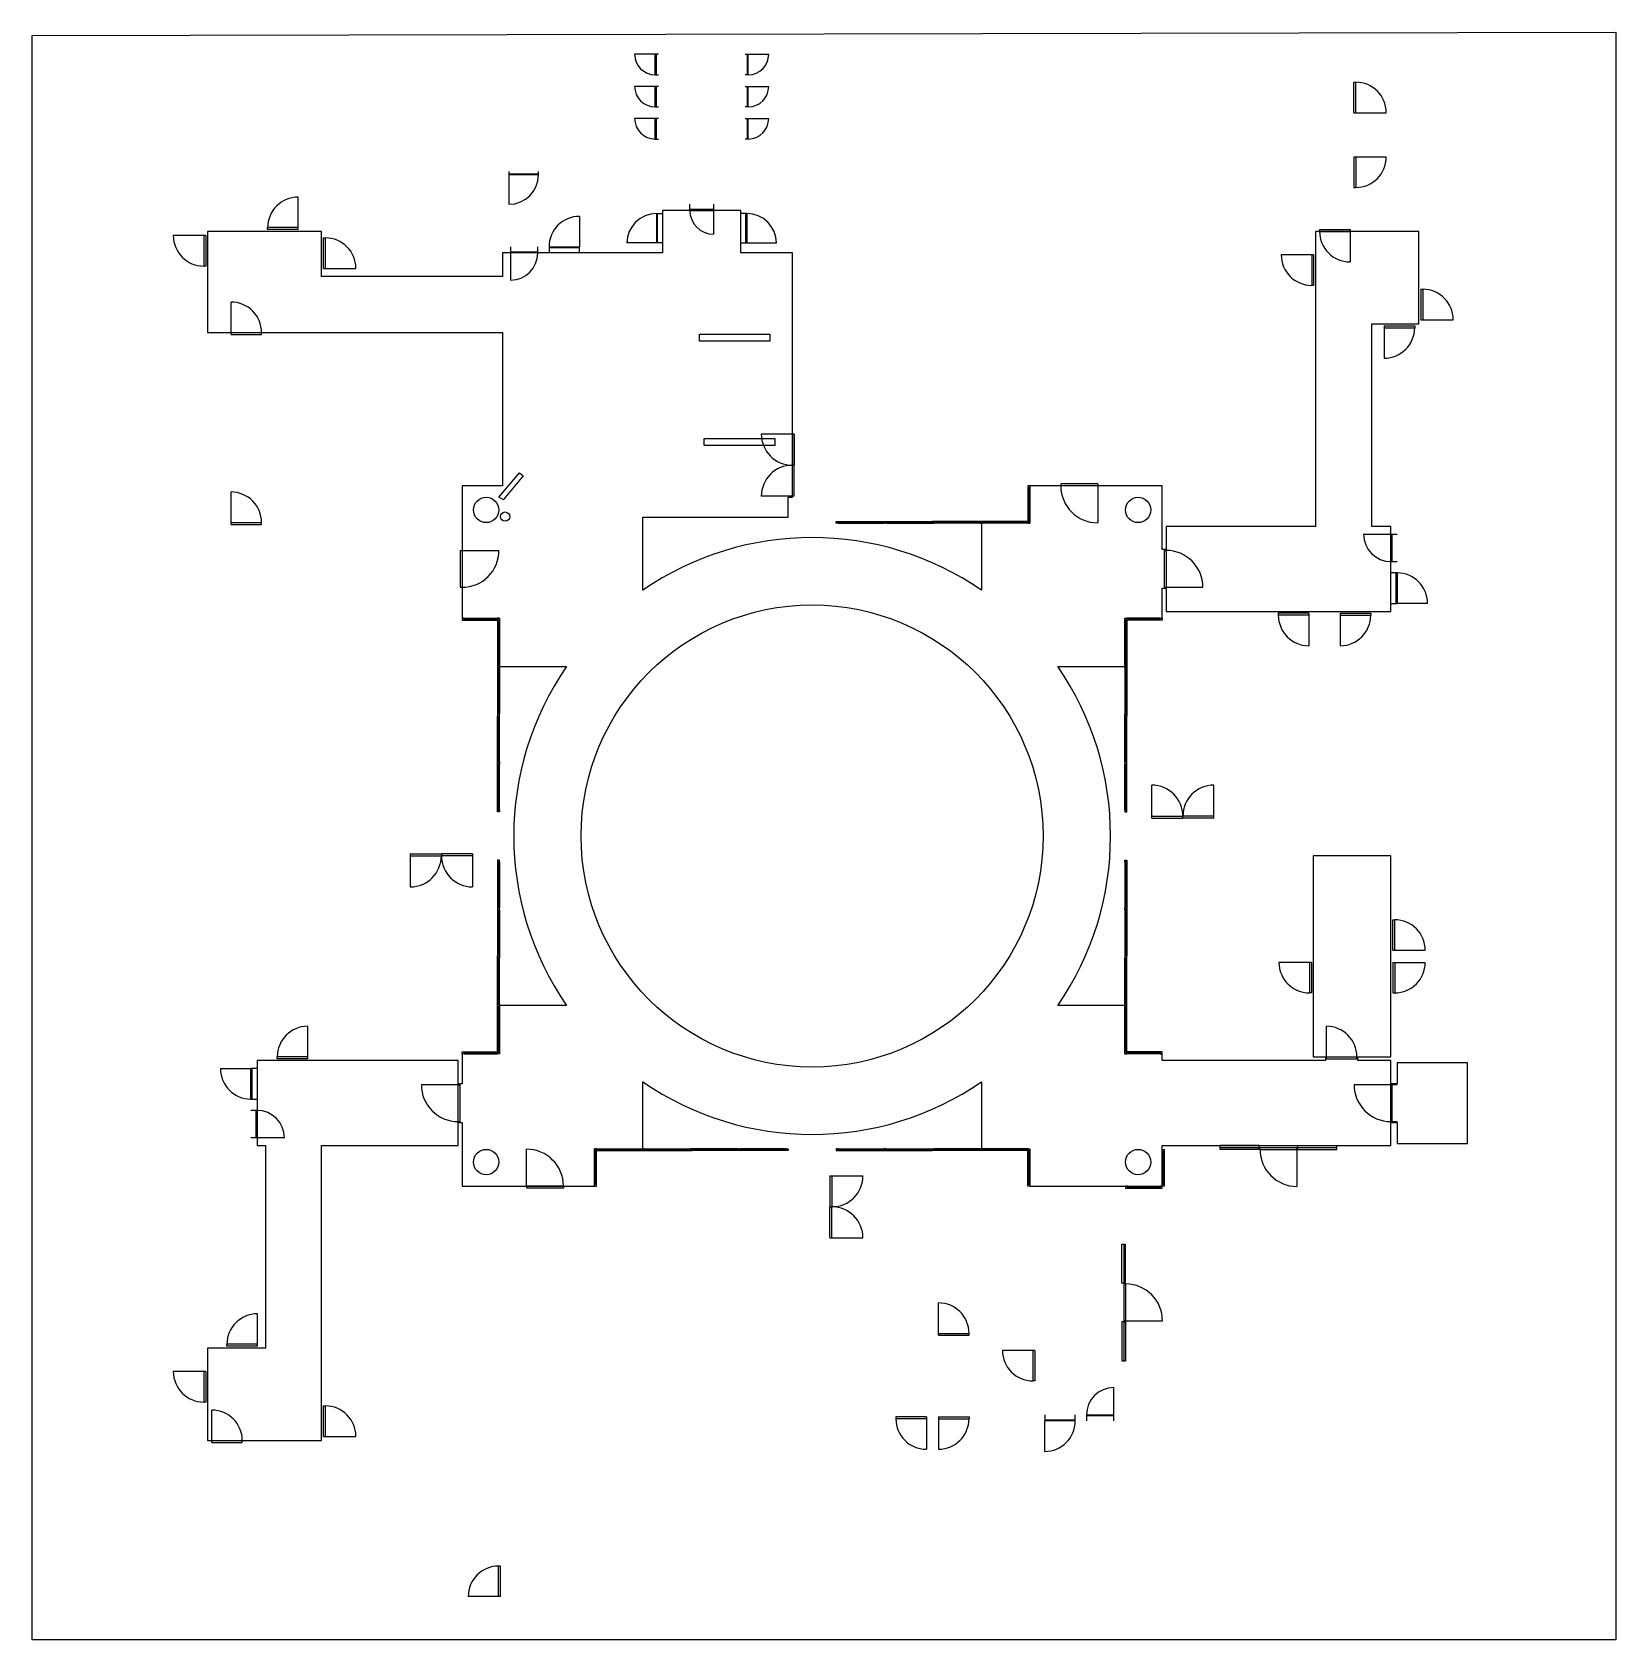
# Model space of a CAD drawing. Header units: millimetres. Extents: x 0 to 4936, y 0 to 5010.
import ezdxf

# ---------------------------------------------------------------- set-up
doc = ezdxf.new("R2010")
doc.units = ezdxf.units.MM
doc.layers.add('NavPLine', color=7, linetype='Continuous', true_color=0x000000)
doc.layers.add('T-32----B_BINNENSCHRIJNWERK', color=2, linetype='Continuous')

msp = doc.modelspace()

# ---------------------------------------------------------------- linework, layer by layer
at = {"layer": 'NavPLine'}
for points in [[(4936, 0), (0, 0), (0, 2594.5), (0, 2594.5), (0, 5000), (4936, 5010), (4936, 0)], [(2079.5, 4069), (2299.5, 4069), (2299.5, 4047), (2079.5, 4047), (2079.5, 4069)], [(2094.5, 3743.5), (2314.5, 3743.5), (2314.5, 3721.5), (2094.5, 3721.5), (2094.5, 3743.5)], [(1468.6, 3552.5), (1454.8, 3560.5), (1518.6, 3636.4), (1530.8, 3627.8), (1467.7, 3552.5)]]:
    msp.add_lwpolyline(points, dxfattribs=at)
msp.add_lwpolyline([(1903, 1739.4, 0.311397), (2959, 1739.4), (2959, 1530.5), (3109.5, 1530.5), (3109.5, 1414), (3522, 1414), (3522, 1540), (4235, 1540), (4235, 1612), (4254, 1612), (4254, 1547), (4474, 1547), (4474, 1798), (4254, 1798), (4254, 1733), (4235, 1733), (4235, 1805), (4132, 1805), (4132, 1817), (4235, 1817), (4235, 2443.6), (3993, 2443.6), (3993, 1817), (4031, 1817), (4031, 1805), (3522, 1805), (3522, 1826.5), (3405.5, 1826.5), (3405.5, 1977), (3196.6, 1977, 0.311397), (3196.6, 3033), (3405.5, 3033), (3405.5, 3183.5), (3522, 3183.5), (3522, 3277), (3534, 3277), (3534, 3205), (4235, 3205), (4235, 3470), (4175, 3470), (4175, 4101), (4322, 4101), (4322, 4389), (4000, 4389), (4000, 3470), (3534, 3470), (3534, 3398), (3522, 3398), (3522, 3596), (3109.5, 3596), (3109.5, 3479.5), (2959, 3479.5), (2959, 3270.6, 0.311397), (1903, 3270.6), (1903, 3498.5), (2356, 3498.5), (2356, 3560.5), (2369.5, 3560.5), (2369.5, 4322), (2208.5, 4322), (2208.5, 4454.5), (1965, 4454.5), (1965, 4322), (1466, 4322), (1466, 4249), (902, 4249), (902, 4389), (547, 4389), (547, 4074), (1466, 4074), (1466, 3596), (1340, 3596), (1340, 3183.5), (1456.5, 3183.5), (1456.5, 3033), (1665.4, 3033, 0.311397), (1665.4, 1977), (1456.5, 1977), (1456.5, 1826.5), (1340, 1826.5), (1340, 1733), (1328, 1733), (1328, 1805), (701, 1805), (701, 1540), (727, 1540), (727, 909), (547, 909), (547, 621), (902, 621), (902, 1540), (1328, 1540), (1328, 1612), (1340, 1612), (1340, 1414), (1659, 1414), (1752.5, 1414), (1752.5, 1530.5), (1903, 1530.5), (1903, 1739.4)], format="xyb", dxfattribs=at)
for centre, radius in [((1415, 3521), 39.5), ((3447, 3521), 39.5), ((1474.2, 3500.2), 14.5), ((2431, 2505), 720), ((1415, 1489), 39.5), ((3447, 1489), 39.5)]:
    msp.add_circle(centre, radius, dxfattribs=at)
at = {"layer": 'T-32----B_BINNENSCHRIJNWERK', "linetype": 'Continuous'}
for p, q in [((1941.8, 4941), (1877.8, 4941)), ((1941.8, 4877), (1941.8, 4941)), ((1951.8, 4941), (1941.8, 4941)), ((1944.9, 4941), (1944.9, 4877)), ((2221.8, 4941), (2231.8, 4941)), ((2228.6, 4941), (2228.6, 4877)), ((2231.8, 4877), (2231.8, 4941)), ((2231.8, 4941), (2295.8, 4941)), ((1941.8, 4877), (1951.8, 4877)), ((2231.8, 4877), (2221.8, 4877)), ((1941.8, 4841), (1877.8, 4841)), ((1941.8, 4777), (1941.8, 4841)), ((1951.8, 4841), (1941.8, 4841)), ((1944.9, 4841), (1944.9, 4777)), ((2221.8, 4841), (2231.8, 4841)), ((2228.6, 4841), (2228.6, 4777)), ((2231.8, 4777), (2231.8, 4841)), ((2231.8, 4841), (2295.8, 4841)), ((1941.8, 4777), (1951.8, 4777)), ((2231.8, 4777), (2221.8, 4777)), ((1941.8, 4741), (1877.8, 4741)), ((1941.8, 4677), (1941.8, 4741)), ((1951.8, 4741), (1941.8, 4741)), ((1944.9, 4741), (1944.9, 4677)), ((2221.8, 4741), (2231.8, 4741)), ((2228.6, 4741), (2228.6, 4677)), ((2231.8, 4677), (2231.8, 4741)), ((2231.8, 4741), (2295.8, 4741)), ((1941.8, 4677), (1951.8, 4677)), ((2231.8, 4677), (2221.8, 4677)), ((1486, 4575.5), (1486, 4565.5)), ((1486, 4568.7), (1578, 4568.7)), ((1578, 4565.5), (1486, 4565.5)), ((1486, 4565.5), (1486, 4473.5)), ((1578, 4565.5), (1578, 4575.5)), ((2049.7, 4454.5), (2049.7, 4473.5)), ((2123.8, 4473.5), (2123.8, 4454.5)), ((1706, 4436), (1706, 4341)), ((1946, 4445), (1946, 4353)), ((1946, 4445), (1965, 4445)), ((1949.2, 4353), (1949.2, 4445)), ((2123.8, 4457.7), (2049.7, 4457.7)), ((2049.7, 4454.5), (2123.8, 4454.5)), ((2123.8, 4454.5), (2123.8, 4380.5)), ((2227.5, 4445), (2208.5, 4445)), ((2224.3, 4353), (2224.3, 4445)), ((2227.5, 4445), (2227.5, 4353)), ((1491, 4341), (1491, 4322)), ((1491, 4325.2), (1576, 4325.2)), ((1576, 4322), (1491, 4322)), ((1491, 4322), (1491, 4237)), ((1576, 4322), (1576, 4341)), ((1611, 4341), (1706, 4341)), ((1611, 4341), (1611, 4322)), ((1706, 4337.8), (1611, 4337.8)), ((1706, 4322), (1706, 4341)), ((1946, 4353), (1854, 4353)), ((1965, 4353), (1946, 4353)), ((2208.5, 4353), (2227.5, 4353)), ((2227.5, 4353), (2319.5, 4353)), ((4235, 3445), (4150, 3445)), ((4235, 3360), (4235, 3445)), ((4254, 3445), (4235, 3445)), ((4238.2, 3445), (4238.2, 3360)), ((4235, 3360), (4254, 3360)), ((4254, 3325), (4235, 3325)), ((4250.8, 3230), (4250.8, 3325)), ((4254, 3325), (4254, 3230)), ((4235, 3230), (4254, 3230)), ((4349, 3230), (4254, 3230)), ((587, 1780), (682, 1780)), ((682, 1685), (682, 1780)), ((701, 1780), (682, 1780)), ((685.2, 1780), (685.2, 1685)), ((4235, 1730), (4120, 1730)), ((4235, 1615), (4235, 1730)), ((4254, 1730), (4235, 1730)), ((4238.2, 1730), (4238.2, 1615)), ((682, 1685), (701, 1685)), ((701, 1650), (682, 1650)), ((697.8, 1565), (697.8, 1650)), ((701, 1650), (701, 1565)), ((4235, 1615), (4254, 1615)), ((682, 1565), (701, 1565)), ((701, 1565), (786, 1565)), ((3371, 701), (3371, 786)), ((3156, 701), (3156, 682)), ((3156, 685.2), (3251, 685.2)), ((3251, 682), (3156, 682)), ((3156, 587), (3156, 682)), ((3251, 682), (3251, 701)), ((3286, 701), (3371, 701)), ((3286, 701), (3286, 682)), ((3371, 697.8), (3286, 697.8)), ((3371, 682), (3371, 701))]:
    msp.add_line(p, q, dxfattribs=at)
at = {"layer": 'T-32----B_BINNENSCHRIJNWERK'}
for p, q in [((4119.5, 4759), (4119.5, 4854)), ((4119.5, 4854), (4125.5, 4854)), ((4125.5, 4759), (4125.5, 4854)), ((4119.5, 4759), (4125.5, 4759)), ((4125.5, 4759), (4220.5, 4759)), ((4119.5, 4621), (4119.5, 4526)), ((4119.5, 4621), (4125.5, 4621)), ((4125.5, 4621), (4125.5, 4526)), ((4125.5, 4621), (4220.5, 4621)), ((4119.5, 4526), (4125.5, 4526)), ((829, 4401), (829, 4496)), ((535, 4376), (440, 4376)), ((535, 4376), (535, 4281)), ((541, 4376), (535, 4376)), ((541, 4376), (541, 4281)), ((829, 4401), (734, 4401)), ((734, 4395), (734, 4401)), ((829, 4395), (734, 4395)), ((829, 4395), (829, 4401)), ((908, 4274), (908, 4369)), ((908, 4369), (914, 4369)), ((914, 4274), (914, 4369)), ((4012.5, 4395), (4107.5, 4395)), ((4012.5, 4395), (4012.5, 4389)), ((4012.5, 4389), (4107.5, 4389)), ((4107.5, 4395), (4107.5, 4389)), ((4107.5, 4389), (4107.5, 4294)), ((3988, 4316), (3893, 4316)), ((3988, 4316), (3988, 4221)), ((3994, 4316), (3988, 4316)), ((3994, 4316), (3994, 4221)), ((541, 4281), (535, 4281)), ((908, 4274), (914, 4274)), ((914, 4274), (1009, 4274)), ((3994, 4221), (3988, 4221)), ((4328, 4209), (4328, 4114)), ((4328, 4209), (4334, 4209)), ((4334, 4209), (4334, 4114)), ((620, 4074), (620, 4169)), ((4328, 4114), (4334, 4114)), ((4334, 4114), (4429, 4114)), ((620, 4074), (715, 4074)), ((620, 4068), (620, 4074)), ((620, 4068), (715, 4068)), ((715, 4068), (715, 4074)), ((4214, 4095), (4309, 4095)), ((4214, 4095), (4214, 4089)), ((4214, 4089), (4309, 4089)), ((4214, 4089), (4214, 3994)), ((4309, 4095), (4309, 4089)), ((2369.5, 3757.5), (2272.5, 3757.5)), ((2369.5, 3757.5), (2369.5, 3660.5)), ((2375.5, 3757.5), (2369.5, 3757.5)), ((2375.5, 3757.5), (2375.5, 3660.5)), ((2369.5, 3563.5), (2369.5, 3660.5)), ((2375.5, 3660.5), (2369.5, 3660.5)), ((2375.5, 3660.5), (2369.5, 3660.5)), ((2375.5, 3563.5), (2375.5, 3660.5)), ((620, 3482), (620, 3577)), ((2369.5, 3563.5), (2272.5, 3563.5)), ((2375.5, 3563.5), (2369.5, 3563.5)), ((3106.5, 3590), (3106.5, 3485.5)), ((3321, 3602), (3206, 3602)), ((3206, 3602), (3206, 3596)), ((3321, 3596), (3206, 3596)), ((3321, 3602), (3321, 3596)), ((3321, 3596), (3321, 3481)), ((620, 3482), (715, 3482)), ((620, 3476), (620, 3482)), ((620, 3476), (715, 3476)), ((715, 3476), (715, 3482)), ((2512, 3482.5), (2654.7, 3482.5)), ((2660.7, 3482.5), (2804.7, 3482.5)), ((2954.7, 3482.5), (2810.7, 3482.5)), ((3103.5, 3482.5), (2960.7, 3482.5)), ((1334, 3395), (1334, 3280)), ((1334, 3395), (1340, 3395)), ((1340, 3395), (1340, 3280)), ((1340, 3395), (1455, 3395)), ((3528, 3395), (3528, 3280)), ((3528, 3395), (3534, 3395)), ((3534, 3395), (3534, 3280)), ((1334, 3280), (1340, 3280)), ((3528, 3280), (3534, 3280)), ((3534, 3280), (3649, 3280)), ((1346, 3180.5), (1450.5, 3180.5)), ((1453.5, 3177.5), (1453.5, 3034.7)), ((3408.5, 3177.5), (3408.5, 3034.7)), ((3516, 3180.5), (3411.5, 3180.5)), ((3979, 3199), (3884, 3199)), ((3884, 3199), (3884, 3193)), ((3979, 3193), (3884, 3193)), ((3979, 3199), (3979, 3193)), ((3979, 3193), (3979, 3098)), ((4077, 3199), (4172, 3199)), ((4077, 3199), (4077, 3193)), ((4077, 3193), (4172, 3193)), ((4077, 3193), (4077, 3098)), ((4172, 3199), (4172, 3193)), ((1453.5, 3028.7), (1453.5, 2884.7)), ((3408.5, 3028.7), (3408.5, 2884.7)), ((1453.5, 2734.7), (1453.5, 2878.7)), ((3408.5, 2734.7), (3408.5, 2878.7)), ((1453.5, 2586), (1453.5, 2728.8)), ((3408.5, 2586), (3408.5, 2728.8)), ((3489.5, 2566.5), (3489.5, 2663.5)), ((3683.5, 2566.5), (3683.5, 2663.5)), ((3489.5, 2566.5), (3586.5, 2566.5)), ((3489.5, 2560.5), (3489.5, 2566.5)), ((3489.5, 2560.5), (3586.5, 2560.5)), ((3586.5, 2560.5), (3586.5, 2566.5)), ((3683.5, 2566.5), (3586.5, 2566.5)), ((3586.5, 2560.5), (3586.5, 2566.5)), ((3683.5, 2560.5), (3586.5, 2560.5)), ((3683.5, 2560.5), (3683.5, 2566.5)), ((1178.5, 2449.5), (1275.5, 2449.5)), ((1178.5, 2449.5), (1178.5, 2443.5)), ((1178.5, 2443.5), (1275.5, 2443.5)), ((1178.5, 2443.5), (1178.5, 2346.5)), ((1372.5, 2449.5), (1275.5, 2449.5)), ((1275.5, 2449.5), (1275.5, 2443.5)), ((1275.5, 2449.5), (1275.5, 2443.5)), ((1372.5, 2443.5), (1275.5, 2443.5)), ((1372.5, 2449.5), (1372.5, 2443.5)), ((1372.5, 2443.5), (1372.5, 2346.5)), ((1453.5, 2424), (1453.5, 2281.2)), ((3408.5, 2424), (3408.5, 2281.2)), ((1453.5, 2275.2), (1453.5, 2131.2)), ((3408.5, 2275.2), (3408.5, 2131.2)), ((4241, 2149), (4241, 2244)), ((4241, 2244), (4247, 2244)), ((4247, 2149), (4247, 2244)), ((1453.5, 1981.2), (1453.5, 2125.2)), ((3408.5, 1981.2), (3408.5, 2125.2)), ((3981, 2111), (3886, 2111)), ((3981, 2111), (3981, 2016)), ((3987, 2111), (3981, 2111)), ((3987, 2111), (3987, 2016)), ((4241, 2149), (4247, 2149)), ((4241, 2111), (4241, 2016)), ((4241, 2111), (4247, 2111)), ((4247, 2149), (4342, 2149)), ((4247, 2111), (4247, 2016)), ((4247, 2111), (4342, 2111)), ((3987, 2016), (3981, 2016)), ((4241, 2016), (4247, 2016)), ((1453.5, 1832.5), (1453.5, 1975.2)), ((3408.5, 1832.5), (3408.5, 1975.2)), ((859, 1817), (859, 1912)), ((4034, 1817), (4034, 1912)), ((859, 1817), (764, 1817)), ((764, 1811), (764, 1817)), ((859, 1811), (764, 1811)), ((859, 1811), (859, 1817)), ((1346, 1829.5), (1450.5, 1829.5)), ((3516, 1829.5), (3411.5, 1829.5)), ((4034, 1817), (4129, 1817)), ((4034, 1811), (4034, 1817)), ((4034, 1811), (4129, 1811)), ((4129, 1811), (4129, 1817)), ((1328, 1730), (1213, 1730)), ((1328, 1730), (1213, 1730)), ((1328, 1615), (1328, 1730)), ((1328, 1615), (1328, 1730)), ((1328, 1730), (1334, 1730)), ((1328, 1615), (1328, 1730)), ((1328, 1615), (1328, 1730)), ((1328, 1730), (1334, 1730)), ((1334, 1615), (1334, 1730)), ((1334, 1615), (1334, 1730)), ((1334, 1615), (1334, 1730)), ((1334, 1615), (1334, 1730)), ((1328, 1615), (1334, 1615)), ((1328, 1615), (1334, 1615)), ((1541, 1414), (1541, 1529)), ((1541, 1414), (1541, 1529)), ((1755.5, 1420), (1755.5, 1524.5)), ((1758.5, 1527.5), (1901.2, 1527.5)), ((1907.3, 1527.5), (2051.2, 1527.5)), ((2201.2, 1527.5), (2057.2, 1527.5)), ((2350, 1527.5), (2207.2, 1527.5)), ((2512, 1527.5), (2654.7, 1527.5)), ((2660.7, 1527.5), (2804.7, 1527.5)), ((2954.7, 1527.5), (2810.7, 1527.5)), ((3103.5, 1527.5), (2960.7, 1527.5)), ((3106.5, 1420), (3106.5, 1524.5)), ((3525, 1522), (3525, 1420)), ((3702.5, 1528), (3702.5, 1540)), ((3702.5, 1534), (3824, 1534)), ((3824, 1528), (3824, 1540)), ((3827, 1534), (3942, 1534)), ((3827, 1534), (3942, 1534)), ((3827, 1528), (3827, 1534)), ((3827, 1534), (3942, 1534)), ((3827, 1534), (3942, 1534)), ((3827, 1528), (3827, 1534)), ((3827, 1528), (3942, 1528)), ((3827, 1528), (3942, 1528)), ((3827, 1528), (3942, 1528)), ((3827, 1528), (3942, 1528)), ((3942, 1528), (3942, 1534)), ((3942, 1528), (3942, 1534)), ((3942, 1528), (3942, 1413)), ((3942, 1528), (3942, 1413)), ((3945, 1528), (3945, 1540)), ((3945, 1534), (4066.5, 1534)), ((4066.5, 1528), (4066.5, 1540)), ((1656, 1414), (1541, 1414)), ((1656, 1414), (1541, 1414)), ((1541, 1414), (1541, 1408)), ((1656, 1414), (1541, 1414)), ((1656, 1414), (1541, 1414)), ((1541, 1414), (1541, 1408)), ((1656, 1408), (1541, 1408)), ((1656, 1408), (1541, 1408)), ((1656, 1408), (1541, 1408)), ((1656, 1408), (1541, 1408)), ((1656, 1414), (1656, 1408)), ((1656, 1414), (1656, 1408)), ((2486.5, 1446.5), (2486.5, 1349.5)), ((2486.5, 1446.5), (2492.5, 1446.5)), ((2492.5, 1446.5), (2492.5, 1349.5)), ((2492.5, 1446.5), (2589.5, 1446.5)), ((3414, 1411), (3516, 1411)), ((2486.5, 1349.5), (2492.5, 1349.5)), ((2486.5, 1252.5), (2486.5, 1349.5)), ((2486.5, 1349.5), (2492.5, 1349.5)), ((2492.5, 1252.5), (2492.5, 1349.5)), ((2486.5, 1252.5), (2492.5, 1252.5)), ((2492.5, 1252.5), (2589.5, 1252.5)), ((3396, 1233.5), (3408, 1233.5)), ((3402, 1233.5), (3402, 1112)), ((3408, 1112), (3396, 1112)), ((3402, 1109), (3402, 994)), ((3402, 1109), (3402, 994)), ((3408, 1109), (3402, 1109)), ((3402, 1109), (3402, 994)), ((3402, 1109), (3402, 994)), ((3408, 1109), (3402, 1109)), ((3408, 1109), (3408, 994)), ((3408, 1109), (3408, 994)), ((3408, 1109), (3408, 994)), ((3408, 1109), (3408, 994)), ((702, 921), (702, 1016)), ((2825, 955), (2825, 1050)), ((2825, 955), (2920, 955)), ((2825, 949), (2825, 955)), ((2920, 949), (2920, 955)), ((3408, 991), (3396, 991)), ((3408, 994), (3402, 994)), ((3408, 994), (3402, 994)), ((3402, 991), (3402, 869.5)), ((3408, 994), (3523, 994)), ((3408, 994), (3523, 994)), ((702, 921), (607, 921)), ((607, 915), (607, 921)), ((702, 915), (607, 915)), ((702, 915), (702, 921)), ((2825, 949), (2920, 949)), ((3119, 902), (3024, 902)), ((3119, 902), (3119, 807)), ((3125, 902), (3119, 902)), ((3125, 902), (3125, 807)), ((3396, 869.5), (3408, 869.5)), ((535, 836), (440, 836)), ((535, 836), (535, 741)), ((541, 836), (535, 836)), ((541, 836), (541, 741)), ((3125, 807), (3119, 807)), ((541, 741), (535, 741)), ((560, 621), (560, 716)), ((908, 634), (908, 729)), ((908, 729), (914, 729)), ((914, 634), (914, 729)), ((2787, 695), (2692, 695)), ((2692, 695), (2692, 689)), ((2787, 689), (2692, 689)), ((2787, 695), (2787, 689)), ((2787, 689), (2787, 594)), ((2825, 695), (2920, 695)), ((2825, 695), (2825, 689)), ((2825, 689), (2920, 689)), ((2825, 689), (2825, 594)), ((2920, 695), (2920, 689)), ((560, 621), (655, 621)), ((560, 615), (560, 621)), ((560, 615), (655, 615)), ((655, 615), (655, 621)), ((908, 634), (914, 634)), ((914, 634), (1009, 634)), ((1454, 135), (1454, 230)), ((1460, 230), (1454, 230)), ((1460, 135), (1460, 230)), ((1454, 135), (1359, 135)), ((1460, 135), (1454, 135))]:
    msp.add_line(p, q, dxfattribs=at)
at = {"layer": 'T-32----B_BINNENSCHRIJNWERK', "color": 1}
for p, q in [((3103.5, 3590), (3103.5, 3485.5)), ((3109.5, 3590), (3109.5, 3485.5)), ((2512, 3485.5), (2654.7, 3485.5)), ((2512, 3479.5), (2654.7, 3479.5)), ((2660.7, 3485.5), (2804.7, 3485.5)), ((2660.7, 3479.5), (2804.7, 3479.5)), ((2954.7, 3485.5), (2810.7, 3485.5)), ((2954.7, 3479.5), (2810.7, 3479.5)), ((3103.5, 3485.5), (2960.7, 3485.5)), ((3103.5, 3479.5), (2960.7, 3479.5)), ((1346, 3183.5), (1450.5, 3183.5)), ((1346, 3177.5), (1450.5, 3177.5)), ((1450.5, 3177.5), (1450.5, 3034.7)), ((1456.5, 3177.5), (1456.5, 3034.7)), ((3405.5, 3177.5), (3405.5, 3034.7)), ((3516, 3183.5), (3411.5, 3183.5)), ((3516, 3177.5), (3411.5, 3177.5)), ((3411.5, 3177.5), (3411.5, 3034.7)), ((1450.5, 3028.7), (1450.5, 2884.7)), ((1456.5, 3028.7), (1456.5, 2884.7)), ((3405.5, 3028.7), (3405.5, 2884.7)), ((3411.5, 3028.7), (3411.5, 2884.7)), ((1450.5, 2734.7), (1450.5, 2878.7)), ((1456.5, 2734.7), (1456.5, 2878.7)), ((3405.5, 2734.7), (3405.5, 2878.7)), ((3411.5, 2734.7), (3411.5, 2878.7)), ((1450.5, 2586), (1450.5, 2728.8)), ((1456.5, 2586), (1456.5, 2728.8)), ((3405.5, 2586), (3405.5, 2728.8)), ((3411.5, 2586), (3411.5, 2728.8)), ((1450.5, 2424), (1450.5, 2281.2)), ((1456.5, 2424), (1456.5, 2281.2)), ((3405.5, 2424), (3405.5, 2281.2)), ((3411.5, 2424), (3411.5, 2281.2)), ((1450.5, 2275.2), (1450.5, 2131.2)), ((1456.5, 2275.2), (1456.5, 2131.2)), ((3405.5, 2275.2), (3405.5, 2131.2)), ((3411.5, 2275.2), (3411.5, 2131.2)), ((1450.5, 1981.2), (1450.5, 2125.2)), ((1456.5, 1981.2), (1456.5, 2125.2)), ((3405.5, 1981.2), (3405.5, 2125.2)), ((3411.5, 1981.2), (3411.5, 2125.2)), ((1450.5, 1832.5), (1450.5, 1975.2)), ((1456.5, 1832.5), (1456.5, 1975.2)), ((3405.5, 1832.5), (3405.5, 1975.2)), ((3411.5, 1832.5), (3411.5, 1975.2)), ((1346, 1832.5), (1450.5, 1832.5)), ((1346, 1826.5), (1450.5, 1826.5)), ((3516, 1832.5), (3411.5, 1832.5)), ((3516, 1826.5), (3411.5, 1826.5)), ((1752.5, 1420), (1752.5, 1524.5)), ((1758.5, 1530.5), (1901.2, 1530.5)), ((1758.5, 1420), (1758.5, 1524.5)), ((1758.5, 1524.5), (1901.2, 1524.5)), ((1907.3, 1530.5), (2051.2, 1530.5)), ((1907.3, 1524.5), (2051.2, 1524.5)), ((2201.2, 1530.5), (2057.2, 1530.5)), ((2201.2, 1524.5), (2057.2, 1524.5)), ((2350, 1530.5), (2207.2, 1530.5)), ((2350, 1524.5), (2207.2, 1524.5)), ((2512, 1530.5), (2654.7, 1530.5)), ((2512, 1524.5), (2654.7, 1524.5)), ((2660.7, 1530.5), (2804.7, 1530.5)), ((2660.7, 1524.5), (2804.7, 1524.5)), ((2954.7, 1530.5), (2810.7, 1530.5)), ((2954.7, 1524.5), (2810.7, 1524.5)), ((3103.5, 1530.5), (2960.7, 1530.5)), ((3103.5, 1524.5), (2960.7, 1524.5)), ((3103.5, 1420), (3103.5, 1524.5)), ((3109.5, 1420), (3109.5, 1524.5)), ((3522, 1522), (3522, 1420)), ((3528, 1522), (3528, 1420)), ((3824, 1540), (3702.5, 1540)), ((3824, 1528), (3702.5, 1528)), ((3945, 1540), (4066.5, 1540)), ((3945, 1528), (4066.5, 1528)), ((3414, 1414), (3516, 1414)), ((3414, 1408), (3516, 1408)), ((3396, 1112), (3396, 1233.5)), ((3408, 1112), (3408, 1233.5)), ((3396, 991), (3396, 869.5)), ((3408, 991), (3408, 869.5))]:
    msp.add_line(p, q, dxfattribs=at)
at = {"layer": 'T-32----B_BINNENSCHRIJNWERK'}
for points in [[(3109.5, 3596), (3103.5, 3596), (3103.5, 3590), (3109.5, 3590)], [(2506, 3485.5), (2512, 3485.5), (2512, 3479.5), (2506, 3479.5)], [(2654.7, 3485.5), (2660.7, 3485.5), (2660.7, 3479.5), (2654.7, 3479.5)], [(2810.7, 3485.5), (2804.7, 3485.5), (2804.7, 3479.5), (2810.7, 3479.5)], [(2960.7, 3485.5), (2954.7, 3485.5), (2954.7, 3479.5), (2960.7, 3479.5)], [(3109.5, 3485.5), (3103.5, 3485.5), (3103.5, 3479.5), (3109.5, 3479.5)], [(1340, 3183.5), (1340, 3177.5), (1346, 3177.5), (1346, 3183.5)], [(1450.5, 3183.5), (1450.5, 3177.5), (1456.5, 3177.5), (1456.5, 3183.5)], [(3411.5, 3183.5), (3411.5, 3177.5), (3405.5, 3177.5), (3405.5, 3183.5)], [(3522, 3183.5), (3522, 3177.5), (3516, 3177.5), (3516, 3183.5)], [(1450.5, 3034.7), (1450.5, 3028.7), (1456.5, 3028.7), (1456.5, 3034.7)], [(3411.5, 3034.7), (3411.5, 3028.7), (3405.5, 3028.7), (3405.5, 3034.7)], [(1450.5, 2884.7), (1450.5, 2878.7), (1456.5, 2878.7), (1456.5, 2884.7)], [(3411.5, 2884.7), (3411.5, 2878.7), (3405.5, 2878.7), (3405.5, 2884.7)], [(1450.5, 2728.8), (1450.5, 2734.7), (1456.5, 2734.7), (1456.5, 2728.8)], [(3411.5, 2728.8), (3411.5, 2734.7), (3405.5, 2734.7), (3405.5, 2728.8)], [(1450.5, 2580), (1450.5, 2586), (1456.5, 2586), (1456.5, 2580)], [(3411.5, 2580), (3411.5, 2586), (3405.5, 2586), (3405.5, 2580)], [(1450.5, 2430), (1450.5, 2424), (1456.5, 2424), (1456.5, 2430)], [(3411.5, 2430), (3411.5, 2424), (3405.5, 2424), (3405.5, 2430)], [(1450.5, 2281.2), (1450.5, 2275.2), (1456.5, 2275.2), (1456.5, 2281.2)], [(3411.5, 2281.2), (3411.5, 2275.2), (3405.5, 2275.2), (3405.5, 2281.2)], [(1450.5, 2125.2), (1450.5, 2131.2), (1456.5, 2131.2), (1456.5, 2125.2)], [(3411.5, 2125.2), (3411.5, 2131.2), (3405.5, 2131.2), (3405.5, 2125.2)], [(1450.5, 1975.2), (1450.5, 1981.2), (1456.5, 1981.2), (1456.5, 1975.2)], [(3411.5, 1975.2), (3411.5, 1981.2), (3405.5, 1981.2), (3405.5, 1975.2)], [(1340, 1826.5), (1340, 1832.5), (1346, 1832.5), (1346, 1826.5)], [(1450.5, 1826.5), (1450.5, 1832.5), (1456.5, 1832.5), (1456.5, 1826.5)], [(3411.5, 1826.5), (3411.5, 1832.5), (3405.5, 1832.5), (3405.5, 1826.5)], [(3522, 1826.5), (3522, 1832.5), (3516, 1832.5), (3516, 1826.5)], [(1752.5, 1524.5), (1758.5, 1524.5), (1758.5, 1530.5), (1752.5, 1530.5)], [(1901.2, 1524.5), (1907.3, 1524.5), (1907.3, 1530.5), (1901.2, 1530.5)], [(2051.2, 1524.5), (2057.2, 1524.5), (2057.2, 1530.5), (2051.2, 1530.5)], [(2207.2, 1524.5), (2201.2, 1524.5), (2201.2, 1530.5), (2207.2, 1530.5)], [(2356, 1524.5), (2350, 1524.5), (2350, 1530.5), (2356, 1530.5)], [(2506, 1524.5), (2512, 1524.5), (2512, 1530.5), (2506, 1530.5)], [(2654.7, 1524.5), (2660.7, 1524.5), (2660.7, 1530.5), (2654.7, 1530.5)], [(2810.7, 1524.5), (2804.7, 1524.5), (2804.7, 1530.5), (2810.7, 1530.5)], [(2960.7, 1524.5), (2954.7, 1524.5), (2954.7, 1530.5), (2960.7, 1530.5)], [(3109.5, 1524.5), (3103.5, 1524.5), (3103.5, 1530.5), (3109.5, 1530.5)], [(3522, 1528), (3528, 1528), (3528, 1522), (3522, 1522)], [(1752.5, 1414), (1758.5, 1414), (1758.5, 1420), (1752.5, 1420)], [(3109.5, 1414), (3103.5, 1414), (3103.5, 1420), (3109.5, 1420)], [(3408, 1414), (3408, 1408), (3414, 1408), (3414, 1414)], [(3516, 1414), (3516, 1408), (3522, 1408), (3522, 1414)], [(3522, 1420), (3528, 1420), (3528, 1414), (3522, 1414)]]:
    msp.add_lwpolyline(points, close=True, dxfattribs=at)
at = {"layer": 'T-32----B_BINNENSCHRIJNWERK', "linetype": 'Continuous'}
for centre, radius, start, end in [((1941.8, 4941), 64, 180, 270), ((2231.8, 4941), 64, 270, 0), ((1941.8, 4841), 64, 180, 270), ((2231.8, 4841), 64, 270, 0), ((1941.8, 4741), 64, 180, 270), ((2231.8, 4741), 64, 270, 0), ((1486, 4565.5), 92, 270, 0), ((1706, 4341), 95, 90, 180), ((1946, 4353), 92, 90, 180), ((2123.8, 4454.5), 74, 180, 270), ((2227.5, 4353), 92, 0, 90), ((1491, 4322), 85, 270, 0), ((4235, 3445), 85, 180, 270), ((4254, 3230), 95, 0, 90), ((682, 1780), 95, 180, 270), ((4235, 1730), 115, 180, 270), ((701, 1565), 85, 0, 90), ((3371, 701), 85, 90, 180), ((3156, 682), 95, 270, 0)]:
    msp.add_arc(centre, radius, start, end, dxfattribs=at)
at = {"layer": 'T-32----B_BINNENSCHRIJNWERK'}
for centre, radius, start, end in [((4125.5, 4759), 95, 0, 90), ((4125.5, 4621), 95, 270, 0), ((829, 4401), 95, 90, 180), ((535, 4376), 95, 180, 270), ((914, 4274), 95, 0, 90), ((4107.5, 4389), 95, 180, 270), ((3988, 4316), 95, 180, 270), ((4334, 4114), 95, 0, 90), ((620, 4074), 95, 0, 90), ((4214, 4089), 95, 270, 0), ((2369.5, 3757.5), 97, 180, 270), ((2369.5, 3563.5), 97, 90, 180), ((620, 3482), 95, 0, 90), ((3321, 3596), 115, 180, 270), ((1340, 3395), 115, 270, 0), ((3534, 3280), 115, 0, 90), ((3979, 3193), 95, 180, 270), ((4077, 3193), 95, 270, 0), ((3489.5, 2566.5), 97, 0, 90), ((3683.5, 2566.5), 97, 90, 180), ((1178.5, 2443.5), 97, 270, 0), ((1372.5, 2443.5), 97, 180, 270), ((4247, 2149), 95, 0, 90), ((3981, 2111), 95, 180, 270), ((4247, 2111), 95, 270, 0), ((859, 1817), 95, 90, 180), ((4034, 1817), 95, 0, 90), ((1328, 1730), 115, 180, 270), ((1328, 1730), 115, 180, 270), ((1541, 1414), 115, 0, 90), ((1541, 1414), 115, 0, 90), ((3942, 1528), 115, 180, 270), ((3942, 1528), 115, 180, 270), ((2492.5, 1446.5), 97, 270, 0), ((2492.5, 1252.5), 97, 0, 90), ((3408, 994), 115, 0, 90), ((3408, 994), 115, 0, 90), ((702, 921), 95, 90, 180), ((2825, 955), 95, 0, 90), ((3119, 902), 95, 180, 270), ((535, 836), 95, 180, 270), ((560, 621), 95, 0, 90), ((914, 634), 95, 0, 90), ((2787, 689), 95, 180, 270), ((2825, 689), 95, 270, 0), ((1454, 135), 95, 90, 180)]:
    msp.add_arc(centre, radius, start, end, dxfattribs=at)

doc.saveas('drawing.dxf')
